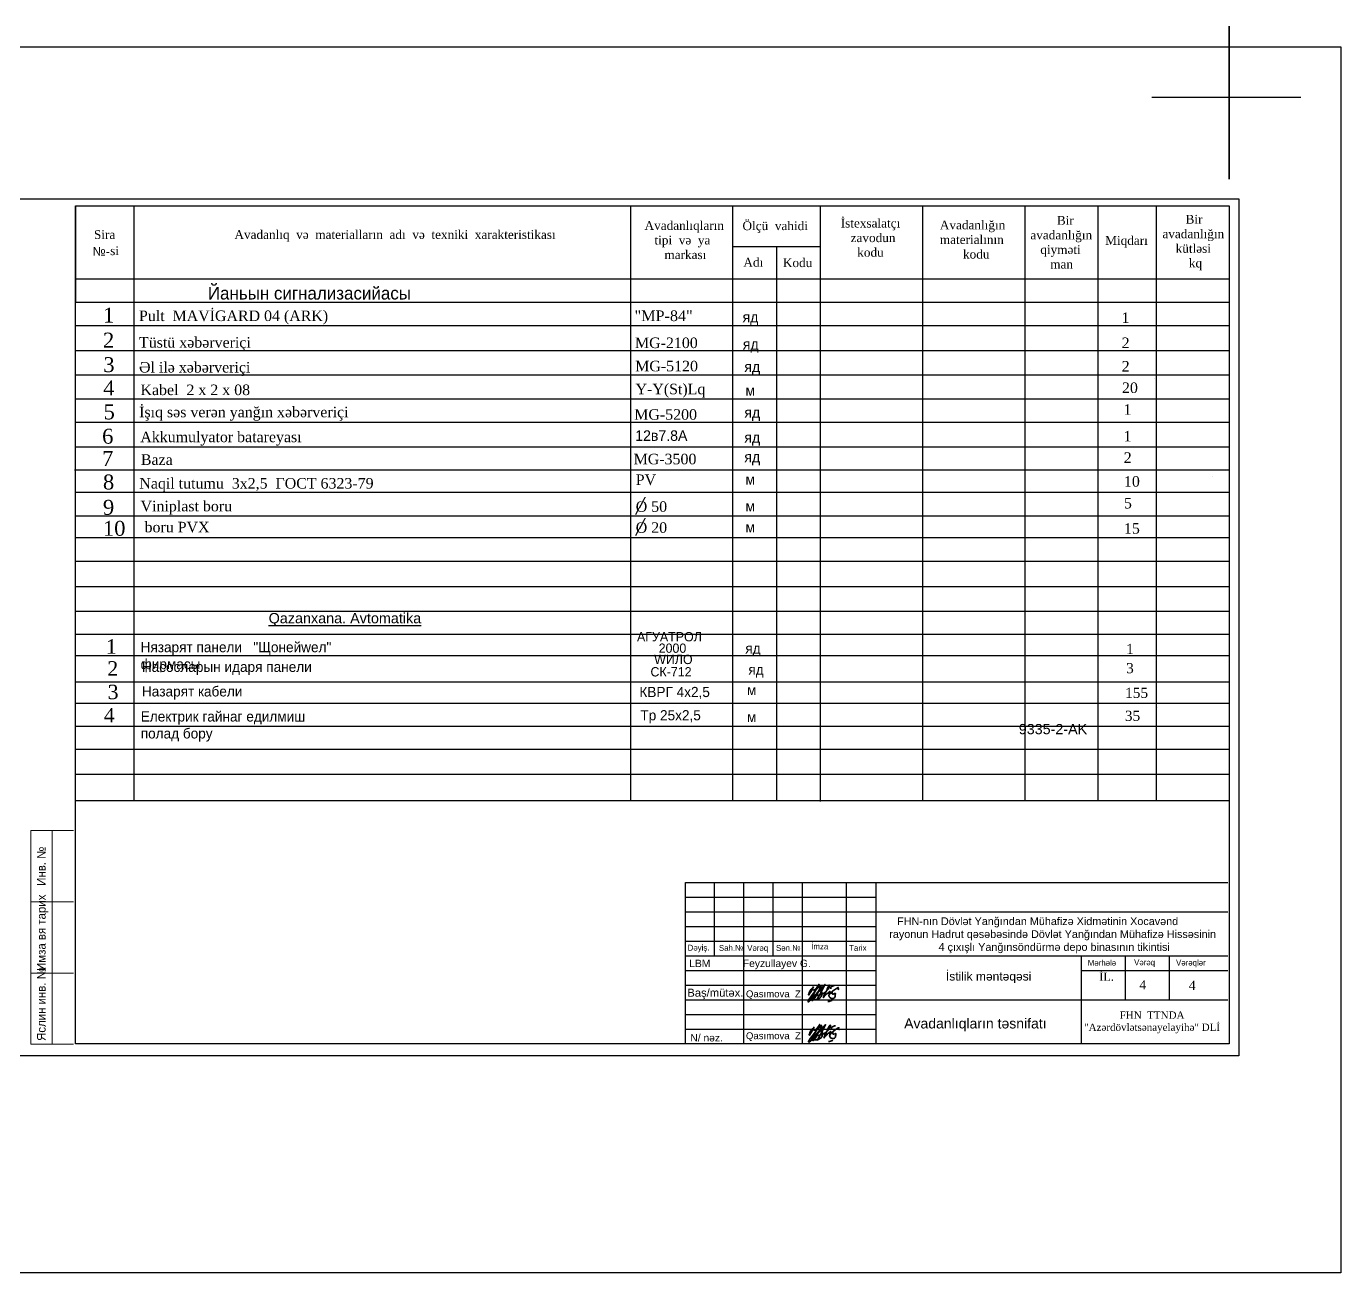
# Model space of a CAD drawing. Header units: metres. Extents: x -25557 to 456644, y -223636 to -32152.
# Drawn here: x 300836 to 346714, y -223636 to -180111 of the extents above; entities that cross this region are included whole.
import ezdxf

# ---------------------------------------------------------------- set-up
doc = ezdxf.new("R2010")
doc.units = ezdxf.units.M
doc.header["$LTSCALE"] = 0.5
for name, pattern in [('ACAD_ISO02W100', [15, 12, -3]), ('DUZ', [0]), ('осевая', [50.8, 31.75, -6.35, 6.35, -6.35])]:
    doc.linetypes.add(name, pattern=pattern)
for name, color, linetype, lineweight in [('0_Ном._пера__1', 7, 'Continuous', 13), ('divar 1', 7, 'Continuous', 35), ('LLLLLLLL', 7, 'Continuous', 30), ('окна', 140, 'Continuous', 9), ('оси', 65, 'осевая', 9), ('перегородка_Ном._пера__1', 7, 'Continuous', 15), ('размер', 90, 'Continuous', 9), ('размер2_Ном._пера__1', 7, 'Continuous', 15), ('размер_Ном._пера__1', 7, 'Continuous', 15)]:
    doc.layers.add(name, color=color, linetype=linetype, lineweight=lineweight)
for name, color, linetype in [('ramka', 7, 'Continuous'), ('Trees', 92, 'Continuous'), ('vereq01', 7, 'Continuous'), ('yer  alti  tel  kabeli', 7, 'Continuous')]:
    doc.layers.add(name, color=color, linetype=linetype)
doc.styles.add('ARİAL', font='arial.ttf')
doc.styles.add('eeee', font='az97l01.TTF')
doc.styles.get("Standard").update_dxf_attribs({"font": 'arial.ttf', "height": 1})
doc.styles.add('Standart', font='times.ttf')
doc.styles.add('Times New  Roman', font='times.ttf')
doc.styles.add('Times New Roman', font='times.ttf', dxfattribs={"height": 200})
doc.styles.add('СГЕНЕРИР_СТИЛЬ_1', font='a3ar(la).ttf')

# ---------------------------------------------------------------- blocks, each defined once
blk = doc.blocks.new('imza')
at = {"layer": 'Trees', "color": 7, "lineweight": 35}
for points in [[(119720, 323671), (66422, 219944), (42890, 182637), (19967, 146297), (15300, 146297), (15300, 151548), (15300, 160199), (18817, 172635), (28167, 199489), (43494, 233005), (60112, 260506), (74006, 275754), (81247, 279703), (86499, 279703), (90251, 274776), (101934, 255493), (109353, 251051), (121336, 249109), (137421, 252022), (148648, 258819), (157824, 266372), (205102, 327179), (234949, 372477), (188278, 301645), (182164, 285472), (71039, 58567), (49297, 29796), (22297, 5315), (11999, 1421), (4890, 2720), (2153, 6441), (2153, 12680), (2153, 20998), (5657, 28003), (37175, 81506), (58069, 109161), (93158, 155604), (168836, 244492), (249359, 331849), (257092, 340239), (267608, 348560), (272179, 348560), (274632, 345775), (272513, 338421), (268929, 325976), (203932, 193993), (142303, 85970), (130681, 66803), (114116, 45299), (98340, 31119), (92665, 28851), (87444, 28851), (85288, 32367), (85288, 37925), (85288, 44958), (87785, 51878), (98000, 70822), (130411, 121776), (153236, 150731), (232390, 243285), (351751, 368187), (356609, 368187), (280335, 206621), (181882, 35886)], [(167136, 278349), (194691, 296062), (213990, 303970), (238885, 310721), (256638, 315535), (272291, 315535), (283870, 315535), (288695, 311333), (297931, 303288), (300852, 289924), (297572, 276036), (281361, 255206), (258010, 238040), (218752, 224087), (197993, 207372), (191226, 198858), (222154, 216298), (234032, 222996), (254203, 236686), (270940, 233782), (279104, 227565), (287462, 209110), (290183, 197066), (291281, 179704), (287836, 144642), (284270, 127093), (277886, 112915), (266529, 99357), (254031, 84436), (238452, 74448), (220952, 63228), (199475, 53640), (184462, 48973), (168676, 47383), (150237, 48242), (133752, 50038), (116228, 54219), (101027, 60416), (87626, 70611), (80826, 85804), (80826, 97798), (84626, 110592), (93027, 117788), (105628, 122386), (113861, 125390), (128629, 127783), (143203, 130145), (188423, 137473), (208420, 139584), (232323, 144536), (242885, 146724), (260979, 152750), (281350, 158414), (316662, 175080), (344127, 193380), (371539, 214476), (399090, 240115), (422514, 265598), (436403, 289010), (444708, 307514), (452855, 329232), (455833, 342579), (455833, 353795), (452179, 358621), (448393, 355754), (443175, 347926), (431148, 330820), (423464, 312790), (405582, 278084), (392800, 247509), (381371, 219323), (369936, 198963), (352731, 165608), (342564, 145896), (333386, 122755), (325788, 103596), (321219, 92074), (324285, 92074), (330880, 103244), (341696, 116427), (359107, 132905), (379155, 154789), (397358, 170872), (414305, 185281), (429715, 200550), (445524, 211968), (458145, 219271), (463857, 219271), (463857, 215022), (459473, 201745), (451237, 188202), (444707, 177465), (442469, 169480), (442469, 163240), (447517, 167090), (517041, 225315), (556686, 256394), (599532, 284291), (618334, 296532), (632144, 301800), (636726, 301800), (633761, 294931), (629347, 284702), (625366, 275480), (627697, 269475), (631605, 266781), (640634, 266781), (650741, 263010), (657067, 260650)], [(477209, 278739), (480314, 298392), (480314, 310116), (498253, 322873), (528957, 335286), (545658, 341551), (552098, 343967), (556652, 343967), (560453, 339788)], [(416076, 13564), (441715, 13213), (458574, 18127), (480976, 24657), (502998, 31077), (509500, 40944)], [(500295, 211291), (469701, 179690), (457620, 165559), (446670, 148138), (439881, 137337), (439881, 129823), (442153, 119815), (447100, 108759), (453312, 100716), (460795, 93379), (470068, 84285), (481124, 79974), (493395, 75189), (506395, 73483), (520532, 74529), (530621, 75973), (540432, 81089), (553371, 90326), (561192, 100700), (567337, 108853), (567337, 120783), (567337, 134994), (570340, 155600), (574321, 172086), (574321, 178197), (570767, 179902), (567354, 179902), (555552, 175781), (528326, 166273), (516876, 164269), (512184, 166685), (510620, 173223), (510620, 181607), (510620, 198280), (510620, 206239), (505354, 208939), (497818, 204818), (489111, 199738)]]:
    blk.add_lwpolyline(points, dxfattribs=at)

msp = doc.modelspace()

# ---------------------------------------------------------------- linework, layer by layer
at = {"color": 1, "lineweight": 35}
msp.add_line((342823, -180111), (342823, -185448), dxfattribs=at)
at = {"color": 1, "lineweight": 30}
msp.add_line((340127, -182591), (345327, -182591), dxfattribs=at)
for p, q in [((302549, -186378), (342823, -186378)), ((302549, -215641), (302549, -186378)), ((302549, -186378), (302549, -188927)), ((302549, -186378), (304588, -186378)), ((304588, -186378), (304588, -207122)), ((304588, -186378), (321921, -186378)), ((321921, -186378), (321921, -207173)), ((321921, -186378), (325490, -186378)), ((325490, -186378), (325490, -207172)), ((325490, -186378), (327019, -186378)), ((327019, -186378), (328549, -186378)), ((328549, -186378), (328549, -207187)), ((328549, -186378), (332117, -186378)), ((332117, -186378), (332117, -207157)), ((332117, -186378), (335686, -186378)), ((335686, -186378), (335686, -207159)), ((335686, -186378), (338235, -186378)), ((338235, -186378), (338235, -207174)), ((338235, -186378), (340274, -186378)), ((340274, -186378), (340274, -207174)), ((342823, -186378), (342823, -215641)), ((325490, -187803), (328549, -187803)), ((327019, -187803), (327019, -207157)), ((302549, -188927), (342823, -188927)), ((302549, -188927), (302549, -189743)), ((302549, -189743), (342823, -189743)), ((302549, -190556), (342823, -190556)), ((302549, -191436), (342823, -191436)), ((302549, -192287), (342823, -192287)), ((340203, -192401), (340203, -192401)), ((302549, -193126), (342823, -193126)), ((302549, -193940), (342823, -193940)), ((302549, -194801), (342823, -194801)), ((302521, -195598), (302591, -195598)), ((302591, -195598), (342840, -195598)), ((342236, -195824), (342236, -195824)), ((342236, -195824), (342236, -195824)), ((342823, -195824), (342823, -195824)), ((342823, -195824), (342823, -195824)), ((302549, -196378), (342823, -196378)), ((302549, -197209), (342823, -197209)), ((302549, -197963), (342823, -197963)), ((302549, -198784), (342823, -198784)), ((302549, -199670), (342823, -199670)), ((302549, -200531), (342823, -200531)), ((302549, -201335), (342823, -201335)), ((302549, -202081), (342823, -202081)), ((302549, -203000), (342823, -203000)), ((302549, -203747), (342823, -203747)), ((340319, -203913), (340319, -203913)), ((302549, -204552), (342823, -204552)), ((302549, -205354), (342823, -205354)), ((302549, -206232), (342823, -206232)), ((302549, -207150), (342823, -207150)), ((342823, -215641), (302549, -215641))]:
    msp.add_line(p, q)
at = {"layer": 'ramka', "color": 5, "linetype": 'DUZ', "lineweight": 30, "ltscale": 0.4}
msp.add_lwpolyline([(121620, -180829), (346714, -180829), (346714, -223636), (121620, -223636)], close=True, dxfattribs=at)
at = {"layer": 'yer  alti  tel  kabeli', "color": 0, "linetype": 'ACAD_ISO02W100', "lineweight": 25, "ltscale": 0.6}
msp.add_lwpolyline([(343155, -216058), (300373, -216058), (300373, -186131), (343155, -186131)], close=True, dxfattribs=at)
at = {"layer": 'окна', "color": 0, "ltscale": 2}
for p, q in [((300990, -215660), (300990, -208198)), ((300990, -208198), (302482, -208198)), ((301736, -208198), (301736, -215660)), ((300990, -210686), (302482, -210686)), ((300990, -213173), (302482, -213173)), ((302482, -215660), (300990, -215660))]:
    msp.add_line(p, q, dxfattribs=at)
at = {"layer": 'оси', "color": 0, "lineweight": 30}
for p, q in [((322439, -196552), (322098, -197167)), ((322439, -197285), (322098, -197900))]:
    msp.add_line(p, q, dxfattribs=at)
at = {"layer": 'размер_Ном._пера__1', "linetype": 'Continuous', "lineweight": 25}
for p, q in [((323839, -210013), (342771, -210013)), ((323839, -215641), (323839, -210013)), ((323839, -210013), (331514, -210013)), ((324862, -212571), (324862, -210013)), ((325886, -215641), (325886, -210013)), ((326909, -212571), (326909, -210013)), ((327932, -215641), (327932, -210013)), ((329467, -215641), (329467, -210013)), ((330491, -210013), (330491, -215641)), ((323839, -210525), (330491, -210525)), ((323839, -211036), (342771, -211036)), ((323839, -211548), (330491, -211548)), ((323839, -212060), (330491, -212060)), ((323839, -212571), (342771, -212571)), ((337654, -212571), (337654, -215641)), ((339189, -212571), (339189, -214106)), ((340725, -212571), (340725, -214106)), ((323839, -213083), (330491, -213083)), ((337654, -213083), (342771, -213083)), ((323839, -213595), (330491, -213595)), ((323839, -214106), (342771, -214106)), ((323839, -214618), (330491, -214618)), ((323839, -215130), (330491, -215130))]:
    msp.add_line(p, q, dxfattribs=at)

# ---------------------------------------------------------------- block references
at = {"lineweight": 30, "xscale": 0.0016676256483876, "yscale": 0.0016676256483876, "zscale": 0.0016676256483876}
for p in [(328118, -214182), (328140, -215584)]:
    msp.add_blockref('imza', p, dxfattribs=at)

# ---------------------------------------------------------------- texts
at = {"color": 0}
msp.add_text('%%UQazanxana. Avtomatika', height=359.08, dxfattribs=at).set_placement((309295, -200959))
at = {"attachment_point": 1}
for s, insert, char_height, width, style in [('{\\fTimes New Roman|b0|i0|c238|p18;       Bir\\Pavadanlığın\\P    kütləsi\\P        kq}', (340491, -186696), 305.88, 2057.11, 'Times New  Roman'), ('{\\fTimes New Roman|b0|i0|c238|p18;Avadanlıqların\\P   tipi  və  ya\\P      markası}', (322416, -186914), 305.88, 2557.89, 'eeee'), ('{\\fTimes New Roman|b0|i0|c238|p18;Ölçü  vahidi}', (325834, -186924), 305.88, 2523.28, 'eeee'), ('{\\fTimes New Roman|b0|i0|c238|p18;İstexsalatçı\\P   zavodun\\P     kodu}', (329262, -186832), 305.88, 2874.8, 'Times New Roman'), ('{\\fTimes New Roman|b0|i0|c238|p18;    Avadanlığın\\P    materialının\\P           kodu}', (332260, -186896), 305.88, 3000.87, 'Times New  Roman'), ('{\\fTimes New Roman|b0|i0|c238|p18;        Bir\\Pavadanlığın\\P   qiyməti\\P      man}', (335882, -186736), 305.88, 6941.19, 'Times New  Roman'), ('{\\fTimes New Roman|b0|i0|c238|p18;  Sira                                    Avadanlıq  və  materialların  adı  və  texniki  xarakteristikası}', (302967, -187231), 305.885, 18518.28, 'Times New  Roman'), ('{\\fTimes New Roman|b0|i0|c238|p18;Miqdarı}', (338493, -187437), 305.88, 1681.63, 'Times New Roman'), ('{\\fArial|b0|i0|c204|p34;№\\fArial|b0|i0|c238|p34;-}', (303148, -187817), 305.88, 705.62, 'eeee'), ('{\\fTimes New Roman|b0|i0|c238|p18;si}', (303765, -187796), 305.88, 1654.06, 'eeee'), ('{\\fTimes New Roman|b0|i0|c238|p18;Adı}', (325864, -188199), 305.88, 953.56, 'eeee'), ('{\\fTimes New Roman|b0|i0|c238|p18;Kodu}', (327244, -188214), 305.88, 1129.61, 'eeee'), ('{\\fTimes New Roman|b0|i0|c0|p18;1}', (303513, -189936), 520.79, 595.6, 'eeee'), ('яд', (325835, -190084), 367.8, 953.56, 'eeee'), ('{\\fTimes New Roman|b0|i0|c0|p18;1}', (339067, -190103), 367.77, 595.6, 'eeee'), ('{\\fTimes New Roman|b0|i0|c0|p18;2}', (303512, -190809), 520.79, 595.6, 'eeee'), ('яд', (325845, -191030), 367.8, 953.56, 'eeee'), ('{\\fTimes New Roman|b0|i0|c238|p18;2}', (339069, -190979), 367.77, 595.6, 'eeee'), ('{\\fTimes New Roman|b0|i0|c0|p18;3}', (303524, -191666), 520.79, 595.6, 'eeee'), ('яд', (325898, -191817), 367.8, 953.56, 'eeee'), ('{\\fTimes New Roman|b0|i0|c238|p18;2}', (339070, -191798), 367.77, 594.13, 'eeee'), ('{\\fTimes New Roman|b0|i0|c0|p18;4}', (303521, -192480), 520.79, 594.13, 'eeee'), ('{\\fTimes New Roman|b0|i0|c238|p18;20}', (339080, -192549), 367.77, 594.13, 'eeee'), ('м', (325936, -192643), 368, 953.56, 'eeee'), ('{\\fTimes New Roman|b0|i0|c0|p18;5}', (303533, -193316), 520.79, 594.13, 'eeee'), ('яд', (325898, -193415), 367.8, 953.56, 'eeee'), ('{\\fTimes New Roman|b0|i0|c0|p18;1}', (339134, -193309), 367.77, 594.13, 'eeee'), ('{\\fTimes New Roman|b0|i0|c0|p18;6}', (303483, -194165), 520.79, 594.13, 'eeee'), ('яд', (325898, -194284), 367.8, 953.56, 'eeee'), ('{\\fTimes New Roman|b0|i0|c0|p18;1}', (339134, -194239), 367.77, 594.13, 'eeee'), ('{\\fTimes New Roman|b0|i0|c0|p18;7}', (303482, -194943), 520.79, 594.13, 'eeee'), ('яд', (325898, -194967), 367.8, 953.56, 'eeee'), ('{\\fTimes New Roman|b0|i0|c238|p18;2}', (339141, -194989), 367.77, 594.13, 'eeee'), ('{\\fTimes New Roman|b0|i0|c0|p18;8}', (303511, -195764), 520.79, 594.13, 'eeee'), ('м', (325936, -195747), 368, 953.56, 'eeee'), ('{\\fTimes New Roman|b0|i0|c0|p18;10}', (339148, -195820), 367.77, 594.13, 'eeee'), ('{\\fTimes New Roman|b0|i0|c0|p18;9}', (303511, -196649), 520.79, 594.13, 'eeee'), ('м', (325936, -196685), 368, 953.56, 'eeee'), ('{\\fTimes New Roman|b0|i0|c238|p18;5}', (339148, -196580), 367.77, 594.13, 'eeee'), ('{\\fTimes New Roman|b0|i0|c0|p18;10}', (303511, -197382), 520.79, 594.13, 'eeee'), ('м', (325936, -197418), 368, 953.56, 'eeee'), ('{\\fTimes New Roman|b0|i0|c238|p18;15}', (339148, -197461), 367.77, 594.13, 'eeee'), ('{\\fTimes New Roman|b0|i0|c0|p18;1}', (303615, -201516), 502.51, 574.7, 'eeee'), ('яд', (325933, -201659), 354.9, 920.1, 'eeee'), ('{\\fTimes New Roman|b0|i0|c0|p18;1}', (339224, -201677), 354.86, 574.7, 'eeee'), ('{\\fTimes New Roman|b0|i0|c0|p18;2}', (303666, -202281), 502.51, 574.7, 'eeee'), ('яд', (326039, -202399), 354.9, 920.1, 'eeee'), ('{\\fTimes New Roman|b0|i0|c238|p18;3}', (339224, -202346), 354.86, 574.7, 'eeee'), ('{\\fTimes New Roman|b0|i0|c0|p18;3}', (303677, -203105), 502.51, 574.7, 'eeee'), ('м', (325992, -203113), 355, 920.1, 'eeee'), ('{\\fTimes New Roman|b0|i0|c238|p18;155}', (339189, -203209), 354.86, 573.28, 'eeee'), ('{\\fTimes New Roman|b0|i0|c0|p18;4}', (303540, -203920), 502.51, 573.28, 'eeee'), ('м', (325992, -204054), 355, 920.1, 'eeee'), ('{\\fTimes New Roman|b0|i0|c238|p18;35}', (339180, -204011), 354.86, 573.28, 'eeee')]:
    msp.add_mtext(s, dxfattribs=dict(at, insert=insert, char_height=char_height, width=width, style=style))
at = {"color": 7, "lineweight": 0, "insert": (324344, -212834), "char_height": 228.954, "width": 5095.99, "attachment_point": 5}
msp.add_mtext('{\\fArial|b0|i0|c238|p34;\\H1.12x;LBM \\H0.89286x;    \\fArial|b0|i0|c204|p34;   \\fArial|b0|i0|c238|p34; }', dxfattribs=at)
at = {"color": 7, "lineweight": 20, "insert": (326499, -212871), "char_height": 228.954, "width": 5095.99, "attachment_point": 5}
msp.add_mtext('{\\fArial|b0|i0|c238|p34;    \\fArial|b0|i0|c204|p34;   \\fArial|b0|i0|c238|p34;     \\H1.12x;Feyzullayev G.}', dxfattribs=at)
at = {"lineweight": -2, "attachment_point": 4}
for s, insert, char_height, width in [('{\\fArial|b0|i0|c238|p34;İstilik məntəqəsi }', (332935, -213329), 300, 6308.87), ('{\\fTimes New Roman|b0|i0|c238|p18;4}', (339683, -213586), 317.52, 1474.36), ('{\\fTimes New Roman|b0|i0|c238|p18;4}', (341412, -213599), 317.52, 1474.36)]:
    msp.add_mtext(s, dxfattribs=dict(at, insert=insert, char_height=char_height, width=width))
at = {"lineweight": 25, "insert": (338287, -213158), "char_height": 554.28, "width": 7913.06, "attachment_point": 1, "style": 'Times New  Roman'}
msp.add_mtext('{\\fTimes New Roman|b0|i0|c238|p18;\\H0.5088x;İL.\\fTimes New Roman|b0|i0|c186|p18;\\H1.966x;     }', dxfattribs=at)
at = {"lineweight": 25, "insert": (340082, -214894), "char_height": 254.441, "width": 6681.8, "attachment_point": 5}
msp.add_mtext('{\\fTimes New Roman|b0|i0|c238|p18; FHN  TTNDA\\P "Az\\fTimes New Roman|b0|i0|c0|p18;ə\\fTimes New Roman|b0|i0|c238|p18;rdövl\\fTimes New Roman|b0|i0|c0|p18;ə\\fTimes New Roman|b0|i0|c238|p18;tsənayelayih\\fTimes New Roman|b0|i0|c0|p18;ə\\fTimes New Roman|b0|i0|c238|p18;" DLİ}', dxfattribs=at)
at = {"color": 0, "insert": (333963, -214984), "char_height": 350, "width": 12204.94, "attachment_point": 5, "style": 'ARİAL'}
msp.add_mtext('\\A1;{\\fArial|b0|i0|c238|p34;Avadanlıqların təsnifatı}', dxfattribs=at)
at = {"lineweight": 0, "insert": (324482, -215435), "char_height": 228.954, "attachment_point": 5}
msp.add_mtext('{\\fArial|b0|i0|c238|p34;\\H1.12x;  N/ nəz. \\H0.89286x; \\fArial|b0|i0|c204|p34;  \\fArial|b0|i0|c238|p34; }', dxfattribs=at)
at = {"layer": '0_Ном._пера__1', "linetype": 'Continuous', "lineweight": 25, "char_height": 204.7, "attachment_point": 1, "style": 'СГЕНЕРИР_СТИЛЬ_1'}
for s, insert in [('{Mərhələ}', (337887, -212714)), ('{Vərəq}', (339503, -212697)), ('{Vərəqlər}', (340967, -212705))]:
    msp.add_mtext(s, dxfattribs=dict(at, insert=insert))
at = {"layer": 'divar 1', "color": 7, "linetype": 'Continuous', "lineweight": 20, "width": 10.88, "attachment_point": 5, "rotation": 39.8228}
for s, insert, char_height in [('{\\fTimes New Roman|b0|i0|c238|p18;499.40}', (329002, -204247), 1.22), ('{\\fTimes New Roman|b0|i0|c238|p18;\\C1;0.0= 499.70}', (329008, -204241), 1.37), ('{\\fTimes New Roman|b0|i0|c238|p18;499.30}', (329006, -204253, -457), 1.22), ('{\\fTimes New Roman|b0|i0|c238|p18;499.50}', (329014, -204239), 1.22), ('{\\fTimes New Roman|b0|i0|c238|p18;499.40}', (329016, -204242), 1.22)]:
    msp.add_mtext(s, dxfattribs=dict(at, insert=insert, char_height=char_height))
at = {"layer": 'LLLLLLLL', "color": 0, "linetype": 'Continuous', "lineweight": 25, "ltscale": 50, "insert": (323909, -213718), "char_height": 280, "width": 2330, "attachment_point": 1, "style": 'ARİAL'}
msp.add_mtext('{\\fArial|b0|i0|c238|p34;Baş}/{\\fArial|b0|i0|c238|p34;mütəx.}', dxfattribs=at)
at = {"layer": 'ramka', "color": 0, "lineweight": 25, "ltscale": 0.4, "insert": (286059, -204474), "char_height": 6223.86, "width": 219461.08, "attachment_point": 1}
msp.add_mtext('{\\fArial|b0|i0|c238|p34;                    \\H0.057471x;        9335-2-AK}', dxfattribs=at)
at = {"layer": 'vereq01', "char_height": 239.72, "width": 29905.21, "attachment_point": 1, "style": 'ARİAL'}
for insert in [(325954, -213778), (325954, -215241)]:
    msp.add_mtext('{\\fArial|b0|i0|c238|p34;Qasımova  Z.}', dxfattribs=dict(at, insert=insert))
at = {"layer": 'окна', "color": 0, "lineweight": 20, "ltscale": 2, "style": 'eeee'}
msp.add_text('Йаньын сигнализасийасы', height=442.67, dxfattribs=at).set_placement((307173, -189652))
at = {"layer": 'окна', "color": 0, "ltscale": 2, "attachment_point": 1}
for s, insert, char_height, width, style in [('{\\fTimes New Roman|b0|i0|c238|p18;Pult  MAVİGARD 04 (ARK)}', (304768, -190036), 367.77, 9005.14, 'Times New Roman'), ('{\\fTimes New Roman|b0|i0|c162|p18;"\\fTimes New Roman|b0|i0|c238|p18;MP\\fTimes New Roman|b0|i0|c162|p18;-\\fTimes New Roman|b0|i0|c238|p18;84\\fTimes New Roman|b0|i0|c162|p18;"}', (322067, -190033), 373.483, 1555.1, 'Times New  Roman'), ('T{\\fTimes New Roman|b0|i0|c238|p18;üstü xəbərveriçi}', (304771, -190965), 367.77, 7403.02, 'Times New  Roman'), ('М{\\fTimes New Roman|b0|i0|c238|p18;G}-2100', (322082, -190980), 367.77, 2065.71, 'Times New  Roman'), ('{\\fTimes New Roman|b0|i0|c238|p18;Əl ilə xəbərveriçi}', (304771, -191834), 367.77, 7403.02, 'Times New  Roman'), ('{\\fTimes New Roman|b0|i0|c238|p18;MG\\fTimes New Roman|b0|i0|c162|p18;-5120}', (322090, -191792), 367.77, 2065.71, 'Times New  Roman'), ('\\pt2206;{\\fTimes New Roman|b0|i0|c238|p18;Kabel}  2 х 2 х 08', (304822, -192622), 367.77, 6094.67, 'Times New  Roman'), ('{\\fTimes New Roman|b0|i0|c238|p18;İşıq səs verən yanğın xəbərveriçi}', (304774, -193396), 367.77, 9772.65, 'Times New  Roman'), ('{\\fTimes New Roman|b0|i0|c238|p18;MG}-5200', (322056, -193482), 367.77, 2065.71, 'Times New  Roman'), ('{\\fTimes New Roman|b0|i0|c238|p18;Akkumulyator batareyası } ', (304816, -194266), 367.77, 7403.02, 'Times New  Roman'), ('12в7.8А', (322091, -194220), 367.8, 7403.02, 'eeee'), ('{\\fTimes New Roman|b0|i0|c238|p18;Baza}', (304836, -195058), 367.77, 7403.02, 'Times New  Roman'), ('{\\fTimes New Roman|b0|i0|c238|p18;MG}-3500', (322035, -195039), 367.77, 2065.71, 'Times New  Roman'), ('{\\fTimes New Roman|b0|i0|c238|p18;Naqil tutumu}  3х2,5  ГОСТ 6323-79', (304783, -195886), 367.77, 9665.66, 'Times New  Roman'), ('{\\fTimes New Roman|b0|i0|c238|p18;PV}', (322108, -195760), 367.77, 2732.46, 'Times New  Roman'), ('{\\fTimes New Roman|b0|i0|c238|p18;Viniplast boru}', (304825, -196681), 367.77, 7403.02, 'Times New Roman'), ('{\\fTimes New Roman|b0|i0|c204|p18;О \\fTimes New Roman|b0|i0|c0|p18;50}', (322108, -196698), 367.77, 2732.46, 'eeee'), ('{\\fTimes New Roman|b0|i0|c238|p18; boru} PVX', (304825, -197414), 367.77, 7403.02, 'Times New Roman'), ('{\\fTimes New Roman|b0|i0|c204|p18;О \\fTimes New Roman|b0|i0|c0|p18;20}', (322108, -197431), 367.77, 2732.46, 'eeee'), ('АГУАТРОЛ', (322152, -201265), 324.2, 2667.69, 'eeee'), ('Нязарят панели   "Щонейwел" фирмасы', (304826, -201613), 354.86, 7310.32, 'eeee'), ('2000', (322908, -201665), 324.2, 2667.69, 'eeee'), ('Насосларын идаря панели', (304869, -202302), 354.86, 7143.2, 'eeee'), ('WИЛО', (322751, -202058), 324.2, 2667.69, 'eeee'), ('СК-712', (322623, -202490), 324.2, 2667.69, 'eeee'), ('Назарят кабели ', (304872, -203158), 354.86, 7143.2, 'eeee'), ('КВРГ 4х2,5', (322237, -203180), 354.9, 2893.02, 'eeee'), ('Електрик гайнаг едилмиш полад бору', (304831, -204034), 354.86, 7143.2, 'eeee'), ('Тр 25х2,5', (322270, -203992), 354.9, 7143.2, 'eeee')]:
    msp.add_mtext(s, dxfattribs=dict(at, insert=insert, char_height=char_height, width=width, style=style))
at = {"layer": 'окна', "color": 0, "linetype": 'ByBlock', "lineweight": 25, "ltscale": 2, "insert": (322101, -192593), "char_height": 367.77, "width": 9303.52, "attachment_point": 1, "style": 'Times New  Roman'}
msp.add_mtext('{\\fTimes New Roman|b0|i0|c238|p18;Y-Y(St)Lq}', dxfattribs=at)
at = {"layer": 'перегородка_Ном._пера__1', "linetype": 'Continuous', "lineweight": 25, "attachment_point": 1, "style": 'СГЕНЕРИР_СТИЛЬ_1'}
for s, insert, char_height in [('{Dəyiş\\H1.250000x;.}', (323921, -212133), 204.68), ('{Sah.№}', (325011, -212191), 204.7), ('{Vərəq}', (325999, -212194), 204.7), ('{Sən.№}', (327005, -212191), 204.7), ('{İmza}', (328234, -212140), 204.7), ('{Tarix}', (329557, -212191), 204.7)]:
    msp.add_mtext(s, dxfattribs=dict(at, insert=insert, char_height=char_height))
at = {"layer": 'размер', "color": 0, "lineweight": 9, "style": 'eeee'}
for s, height, p in [('    Инв. №', 298.5, (301510, -210569)), ('Имза вя тарих', 298.46, (301510, -213098)), ('Яслин инв. №', 298.46, (301510, -215543))]:
    msp.add_text(s, height=height, rotation=90, dxfattribs=at).set_placement(p)
at = {"layer": 'размер2_Ном._пера__1', "linetype": 'Continuous', "lineweight": 18, "insert": (336136, -211853), "char_height": 269.98, "attachment_point": 5, "style": 'Standart'}
msp.add_mtext('{\\fArial|b0|i0|c238|p34;\\C7;FHN-nın Dövlət Yanğından Mühafizə Xidmətinin Xocavənd\\P          rayonun Hadrut qəsəbəsində Dövlət Yanğından Mühafizə Hissəsinin \\P           4 çıxışlı Yanğınsöndürmə depo binasının tikintisi}', dxfattribs=at)

doc.saveas('drawing.dxf')
